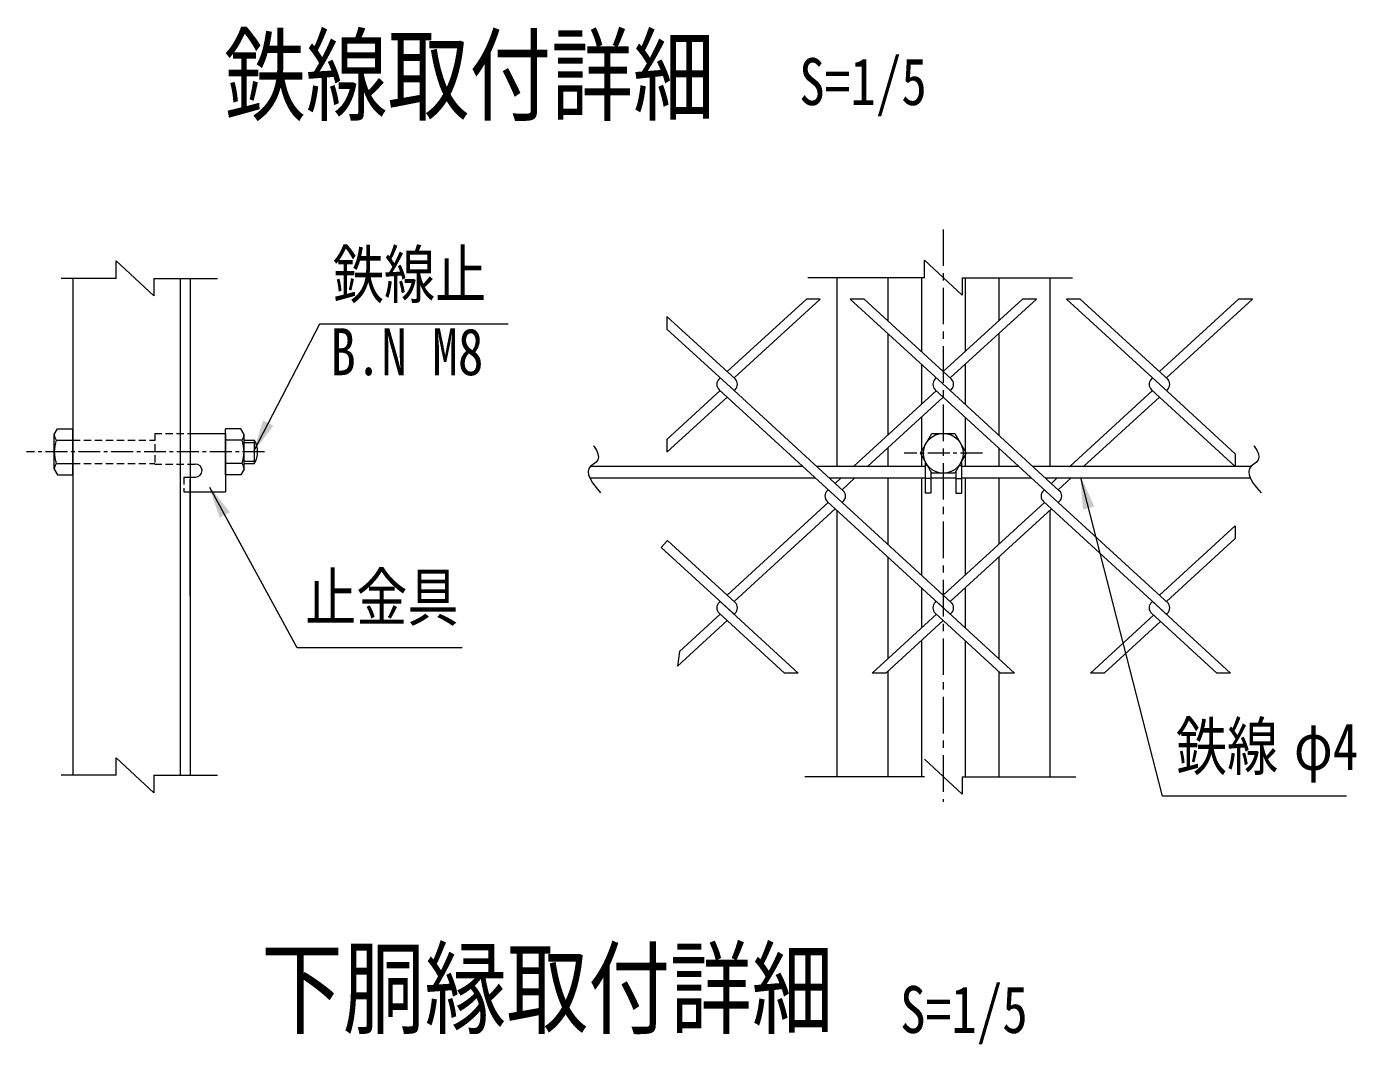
# Model space of a CAD drawing. Units: millimetres, scale not verified, with parts at other scales. Extents: x -4455 to 4455, y -3150 to 3150.
# Drawn here: x 1625 to 2991, y 424 to 1469 of the extents above; entities that cross this region are included whole.
import ezdxf
from ezdxf.enums import TextEntityAlignment as Align

# ---------------------------------------------------------------- set-up
doc = ezdxf.new("R2010")
doc.units = ezdxf.units.MM
doc.header["$LTSCALE"] = 30
for name, pattern in [('USER1', [2, 1.25, -0.25, 0.25, -0.25]), ('USER4', [1.125, 0.75, -0.125, 0.125, -0.125]), ('USER5', [0.375, 0.25, -0.125])]:
    doc.linetypes.add(name, pattern=pattern)
for name, color, linetype, lineweight in [('0-0_D-STR-TXT', 3, 'Continuous', 13), ('0-1_D-STR2', 2, 'Continuous', 13), ('0-2_D-STR1', 1, 'Continuous', 18), ('0-3_D-STR-DIM', 1, 'Continuous', 18), ('0-4_D-BMK', 2, 'USER4', 13), ('0-6_D-STR3', 3, 'Continuous', 13), ('0-C_7詳細', 3, 'Continuous', 18)]:
    doc.layers.add(name, color=color, linetype=linetype, lineweight=lineweight)
doc.layers.add('0-8_D-TTL-TXT', color=7, linetype='Continuous')
doc.styles.add('ＭＳ ゴシック', font='')
doc.styles.get('ＭＳ ゴシック').set_extended_font_data('MS Gothic')

msp = doc.modelspace()

# ---------------------------------------------------------------- linework, layer by layer
at = {"layer": '0-0_D-STR-TXT'}
for points in [[(2119.62, 1163.44), (1925.83, 1163.44), (1858.36, 1033.52)], [(2980.8, 678.84), (2791.72, 678.84), (2707.87, 1005.96)], [(2072.33, 831.32), (1902.91, 831.32), (1813.05, 995.94)]]:
    msp.add_lwpolyline(points, dxfattribs=at)
for points in [[(1857.3, 1031.48), (1867.88, 1064.85), (1878.52, 1059.33)], [(1811.95, 997.96), (1833.73, 970.55), (1823.22, 964.81)], [(2707.3, 1008.19), (2721.67, 976.25), (2710.06, 973.28)]]:
    msp.add_solid(points, dxfattribs=at)
at = {"layer": '0-1_D-STR2', "color": 3}
for p, q in [((2425.88, 1189.4), (2344.51, 1114.84)), ((2440.09, 1189.4), (2351.62, 1108.33)), ((2440.09, 1189.4), (2425.88, 1189.4)), ((2573.64, 1095.31), (2470.96, 1189.4)), ((2485.17, 1189.4), (2470.96, 1189.4)), ((2574.71, 1107.35), (2485.17, 1189.4)), ((2647.91, 1189.4), (2566.54, 1114.84)), ((2662.12, 1189.4), (2573.64, 1108.33)), ((2662.12, 1189.4), (2647.91, 1189.4)), ((2796.74, 1094.33), (2692.99, 1189.4)), ((2707.2, 1189.4), (2692.99, 1189.4)), ((2797.81, 1106.37), (2707.2, 1189.4)), ((2869.93, 1189.4), (2788.57, 1114.84)), ((2884.14, 1189.4), (2795.67, 1108.33)), ((2884.14, 1189.4), (2869.93, 1189.4)), ((2352.69, 1107.35), (2282.62, 1171.56)), ((2282.62, 1171.56), (2282.62, 1158.53)), ((2351.62, 1095.31), (2282.62, 1158.53)), ((2337.41, 1108.33), (2336.34, 1107.35)), ((2337.41, 1108.33), (2336.34, 1107.35)), ((2337.41, 1108.33), (2336.34, 1107.35)), ((2337.41, 1108.33), (2336.34, 1107.35)), ((2559.43, 1108.33), (2558.36, 1107.35)), ((2559.43, 1108.33), (2558.36, 1107.35)), ((2781.46, 1108.33), (2780.39, 1107.35)), ((2781.46, 1108.33), (2780.39, 1107.35)), ((2337.41, 1095.31), (2282.62, 1045.1)), ((2462.63, 980.56), (2336.33, 1096.29)), ((2352.69, 1096.29), (2351.62, 1095.31)), ((2463.7, 992.6), (2351.62, 1095.31)), ((2559.43, 1095.31), (2474.72, 1017.68)), ((2684.66, 980.56), (2558.36, 1096.29)), ((2685.73, 992.6), (2573.64, 1095.31)), ((2781.46, 1095.31), (2696.74, 1017.68)), ((2866.38, 1017.5), (2780.39, 1096.29)), ((2866.38, 1030.52), (2796.74, 1094.33)), ((2344.51, 1088.8), (2282.62, 1032.08)), ((2566.54, 1088.8), (2488.93, 1017.68)), ((2788.57, 1088.8), (2710.95, 1017.68)), ((2461.62, 1005.68), (2455.52, 1000.09)), ((2475.83, 1005.68), (2462.63, 993.58)), ((2683.65, 1005.68), (2677.55, 1000.09)), ((2697.86, 1005.68), (2684.66, 993.58)), ((2448.42, 993.58), (2447.35, 992.6)), ((2448.42, 993.58), (2447.35, 992.6)), ((2670.45, 993.58), (2669.38, 992.6)), ((2670.45, 993.58), (2669.38, 992.6)), ((2448.42, 980.56), (2344.51, 885.35)), ((2455.52, 974.05), (2351.62, 878.84)), ((2573.64, 865.81), (2447.35, 981.54)), ((2463.7, 981.54), (2462.63, 980.56)), ((2574.71, 877.85), (2462.63, 980.56)), ((2670.45, 980.56), (2566.54, 885.35)), ((2677.55, 974.05), (2573.64, 878.84)), ((2796.74, 864.83), (2669.38, 981.54)), ((2685.73, 981.54), (2684.66, 980.56)), ((2797.81, 876.87), (2684.66, 980.56)), ((2866.38, 956.64), (2788.57, 885.35)), ((2866.38, 956.64), (2866.38, 943.62)), ((2866.38, 943.62), (2795.67, 878.84)), ((2283.28, 941.45), (2276.75, 934.41)), ((2351.62, 865.81), (2276.75, 934.41)), ((2352.69, 877.85), (2283.28, 941.45)), ((2337.41, 878.84), (2336.34, 877.85)), ((2337.41, 878.84), (2336.34, 877.85)), ((2417.64, 805.32), (2337.41, 878.84)), ((2352.69, 877.85), (2344.51, 885.35)), ((2639.67, 805.32), (2559.43, 878.84)), ((2781.46, 878.84), (2780.39, 877.85)), ((2781.46, 878.84), (2780.39, 877.85)), ((2861.69, 805.32), (2781.46, 878.84)), ((2337.41, 865.81), (2295.44, 827.36)), ((2403.43, 805.32), (2336.34, 866.8)), ((2352.69, 866.8), (2351.62, 865.81)), ((2559.43, 865.81), (2493.41, 805.32)), ((2625.46, 805.32), (2558.36, 866.8)), ((2574.71, 866.8), (2573.64, 865.81)), ((2782.53, 864.83), (2717.58, 805.32)), ((2847.48, 805.32), (2780.39, 866.8)), ((2788.57, 859.3), (2780.39, 866.8)), ((2796.74, 866.8), (2795.67, 865.81)), ((2796.74, 866.8), (2795.67, 865.81)), ((2344.51, 859.3), (2293.41, 812.48)), ((2789.64, 858.32), (2731.79, 805.32)), ((2295.44, 827.36), (2293.41, 812.48)), ((2417.64, 805.32), (2403.43, 805.32)), ((2639.67, 805.32), (2625.46, 805.32)), ((2731.79, 805.32), (2717.58, 805.32))]:
    msp.add_line(p, q, dxfattribs=at)
at = {"layer": '0-1_D-STR2', "color": 7, "lineweight": 9}
for p, q in [((2589.04, 1122.44), (2589.04, 1081.2)), ((2574.71, 1107.35), (2566.54, 1114.84)), ((2574.71, 1096.29), (2573.64, 1095.31)), ((2204.19, 1017.68), (2422.12, 1017.68)), ((2436.33, 1017.68), (2547.79, 1017.68)), ((2585.29, 1017.68), (2644.15, 1017.68)), ((2658.36, 1017.68), (2882.57, 1017.68)), ((2203.46, 1005.68), (2435.22, 1005.68)), ((2449.43, 1005.68), (2547.79, 1005.68)), ((2553.79, 1005.68), (2579.29, 1005.68)), ((2585.29, 1005.68), (2657.25, 1005.68)), ((2671.46, 1005.68), (2881.84, 1005.68))]:
    msp.add_line(p, q, dxfattribs=at)
at = {"layer": '0-1_D-STR2', "color": 3}
msp.add_lwpolyline([(2566.54, 859.3), (2507.62, 805.32), (2493.41, 805.32)], dxfattribs=at)
for centre, start, end in [((2341.4, 1101.82), 132.5, 227.5), ((2347.62, 1101.82), 312.5, 47.5), ((2563.43, 1101.82), 132.5, 227.5), ((2569.65, 1101.82), 312.5, 47.5), ((2785.46, 1101.82), 132.5, 227.5), ((2791.68, 1101.82), 312.5, 47.5), ((2452.42, 987.07), 132.5, 227.5), ((2458.63, 987.07), 312.5, 47.5), ((2674.44, 987.07), 132.5, 227.5), ((2680.66, 987.07), 312.5, 47.5), ((2341.4, 872.33), 132.5, 227.5), ((2347.62, 872.33), 312.5, 47.5), ((2563.43, 872.33), 132.5, 227.5), ((2569.65, 872.33), 312.5, 47.5), ((2785.46, 872.33), 132.5, 227.5), ((2791.68, 872.33), 312.5, 47.5)]:
    msp.add_arc(centre, 7.5, start, end, dxfattribs=at)
at = {"layer": '0-2_D-STR1'}
for p, q in [((1672.57, 1210.51), (1672.57, 700.4)), ((1782.57, 1210.51), (1782.57, 700.4)), ((1793.07, 1210.51), (1793.07, 700.4)), ((2457.04, 1211.24), (2457.04, 1017.68)), ((2509.54, 1211.24), (2509.54, 1167.07)), ((2544.04, 1211.24), (2544.04, 1135.46)), ((2544.04, 1211.24), (2544.04, 1135.46)), ((2589.04, 1211.24), (2589.04, 1135.46)), ((2589.04, 1211.24), (2589.04, 1135.46)), ((2623.54, 1211.24), (2623.54, 1167.07)), ((2676.04, 1211.24), (2676.04, 1017.68)), ((2509.54, 1154.05), (2509.54, 1049.59)), ((2623.54, 1154.05), (2623.54, 1049.59)), ((2544.04, 1122.44), (2544.04, 1081.2)), ((2544.04, 1122.44), (2544.04, 1081.2)), ((2589.04, 1122.44), (2589.04, 1081.2)), ((2544.04, 1068.18), (2544.04, 1017.68)), ((2544.04, 1068.18), (2544.04, 1017.68)), ((2589.04, 1068.18), (2589.04, 1017.68)), ((2589.04, 1068.18), (2589.04, 1017.68)), ((2509.54, 1036.57), (2509.54, 1017.68)), ((2623.54, 1036.57), (2623.54, 1017.68)), ((2509.54, 1005.68), (2509.54, 937.58)), ((2544.04, 1005.68), (2544.04, 905.96)), ((2589.04, 1005.68), (2589.04, 905.96)), ((2623.54, 1005.68), (2623.54, 937.58)), ((2457.04, 972.66), (2457.04, 698.92)), ((2676.04, 972.66), (2676.04, 698.92)), ((2509.54, 924.56), (2509.54, 820.09)), ((2623.54, 924.56), (2623.54, 820.09)), ((2544.04, 892.94), (2544.04, 851.71)), ((2589.04, 892.94), (2589.04, 851.71)), ((2544.04, 838.69), (2544.04, 698.92)), ((2589.04, 838.69), (2589.04, 698.92)), ((2509.54, 807.07), (2509.54, 698.92)), ((2623.54, 807.07), (2623.54, 698.92))]:
    msp.add_line(p, q, dxfattribs=at)
at = {"layer": '0-3_D-STR-DIM', "color": 4, "lineweight": 13}
for p, q in [((2585.92, 1193.24), (2547.15, 1229.24)), ((2547.15, 1211.24), (2547.15, 1229.24)), ((2547.15, 1211.24), (2427.57, 1211.24)), ((2585.92, 1211.24), (2699.09, 1211.24)), ((2585.92, 1211.24), (2585.92, 1193.24)), ((2547.15, 698.92), (2424.34, 698.92)), ((2585.92, 698.92), (2702.74, 698.92))]:
    msp.add_line(p, q, dxfattribs=at)
msp.add_lwpolyline([(2585.92, 698.92), (2585.92, 680.92), (2547.15, 716.92)], dxfattribs=at)
at = {"layer": '0-4_D-BMK', "linetype": 'USER1'}
msp.add_line((2566.54, 1260.93), (2566.54, 673.16), dxfattribs=at)
at = {"layer": '0-4_D-BMK'}
for p, q in [((1869.38, 1032.51), (1624.95, 1032.51)), ((2606.84, 1031.03), (2526.19, 1031.03))]:
    msp.add_line(p, q, dxfattribs=at)
at = {"layer": '0-6_D-STR3'}
for p, q in [((1653.37, 1050.27), (1656.7, 1056.03)), ((1656.7, 1056.03), (1672.57, 1056.03)), ((1672.57, 1008.99), (1672.57, 1056.03)), ((1829.13, 1008.99), (1829.13, 1056.03)), ((1653.37, 1014.75), (1653.37, 1050.27)), ((1655.43, 1044.51), (1672.57, 1044.51)), ((1793.07, 1051.47), (1829.13, 1051.47)), ((1829.13, 1051.47), (1829.13, 991.47)), ((1846.27, 1044.51), (1829.13, 1044.51)), ((1848.33, 1014.75), (1848.33, 1050.27)), ((1848.33, 1044.51), (1858.99, 1044.51)), ((1858.99, 1020.51), (1858.99, 1044.51)), ((1653.37, 1014.75), (1656.7, 1008.99)), ((1655.43, 1020.51), (1672.57, 1020.51)), ((1793.07, 1019.97), (1798.38, 1019.97)), ((1846.27, 1020.51), (1829.13, 1020.51)), ((1848.33, 1014.75), (1845, 1008.99)), ((1848.33, 1020.51), (1858.99, 1020.51)), ((2547.79, 1022.77), (2547.79, 989.99)), ((2550.26, 1018.49), (2547.79, 1018.49)), ((2579.29, 1012.38), (2579.29, 989.99)), ((2582.82, 1018.49), (2585.29, 1018.49)), ((2585.29, 1022.77), (2585.29, 989.99)), ((1656.7, 1008.99), (1672.57, 1008.99)), ((1793.07, 1006.47), (1798.38, 1006.47)), ((1845, 1008.99), (1829.13, 1008.99)), ((2553.79, 1004.99), (2547.79, 1004.99)), ((2579.29, 1004.99), (2585.29, 1004.99)), ((1793.07, 991.47), (1829.13, 991.47)), ((2579.29, 989.99), (2585.29, 989.99))]:
    msp.add_line(p, q, dxfattribs=at)
at = {"layer": '0-6_D-STR3', "color": 1, "linetype": 'USER5'}
for p, q in [((1672.57, 1044.51), (1756.53, 1044.51)), ((1756.53, 1051.47), (1756.53, 1019.97)), ((1756.53, 1051.47), (1793.07, 1051.47)), ((1672.57, 1020.51), (1756.53, 1020.51)), ((1756.53, 1019.97), (1793.07, 1019.97)), ((1786.53, 1006.47), (1793.07, 1006.47)), ((1786.53, 1006.47), (1786.53, 991.47)), ((1786.53, 991.47), (1793.07, 991.47))]:
    msp.add_line(p, q, dxfattribs=at)
at = {"layer": '0-6_D-STR3', "color": 1}
for p, q in [((1848.33, 1042.11), (1860.2, 1042.11)), ((1848.33, 1022.91), (1860.2, 1022.91))]:
    msp.add_line(p, q, dxfattribs=at)
at = {"layer": '0-6_D-STR3'}
for points in [[(1848.33, 1050.27), (1845, 1056.03), (1829.13, 1056.03)], [(2553.79, 1012.38), (2553.79, 989.99), (2547.79, 989.99)]]:
    msp.add_lwpolyline(points, dxfattribs=at)
msp.add_lwpolyline([(2543.02, 1031.03), (2554.78, 1051.4), (2578.3, 1051.4), (2590.06, 1031.03), (2578.3, 1010.66), (2554.78, 1010.66)], close=True, dxfattribs=at)
msp.add_circle((2566.54, 1031.03), 20.4, dxfattribs=at)
for centre, radius, start, end in [((1662.46, 1050.27), 9.09, 180, 219.3382), ((1689.37, 1032.51), 36, 160.52878, 199.47122), ((1839.24, 1050.27), 9.09, 320.6618, 0), ((1812.33, 1032.51), 36, 340.52878, 19.47122), ((1838.2, 1032.51), 24, 330, 30), ((1662.46, 1014.75), 9.09, 140.6618, 180), ((1798.38, 1013.22), 6.75, 270, 90), ((1839.24, 1014.75), 9.09, 0, 39.3382)]:
    msp.add_arc(centre, radius, start, end, dxfattribs=at)
at = {"layer": '0-C_7詳細', "color": 4}
for p, q in [((1755.65, 1192.51), (1716.87, 1228.51)), ((1716.87, 1210.51), (1716.87, 1228.51)), ((1716.87, 1210.51), (1660.31, 1210.51)), ((1755.65, 1210.51), (1820.92, 1210.51)), ((1755.65, 1210.51), (1755.65, 1192.51)), ((1716.87, 700.4), (1716.87, 718.4)), ((1755.65, 682.4), (1716.87, 718.4)), ((1716.87, 700.4), (1660.31, 700.4)), ((1755.65, 700.4), (1820.92, 700.4)), ((1755.65, 700.4), (1755.65, 682.4))]:
    msp.add_line(p, q, dxfattribs=at)
at = {"layer": '0-C_7詳細'}
for p, q in [((2796.74, 1096.29), (2795.67, 1095.31)), ((2282.62, 1045.1), (2282.62, 1032.08)), ((2866.38, 1030.52), (2866.38, 1017.5)), ((2463.7, 992.6), (2455.52, 1000.09)), ((2559.43, 878.84), (2558.36, 877.85)), ((2559.43, 878.84), (2558.36, 877.85)), ((2861.69, 805.32), (2847.48, 805.32))]:
    msp.add_line(p, q, dxfattribs=at)
at = {"layer": '0-C_7詳細', "color": 7, "lineweight": 9}
msp.add_line((1793.07, 884.16), (1793.07, 1004.16), dxfattribs=at)
at = {"layer": '0-C_7詳細', "color": 4}
for points in [[(2207.26, 1038.77), (2207.57, 1038.38), (2210.24, 1034.18), (2211.8, 1030.43), (2212.27, 1027.11), (2211.65, 1024.24), (2209.93, 1021.8), (2207.11, 1019.81), (2204.28, 1017.81), (2202.53, 1015.33), (2201.85, 1012.37), (2202.24, 1008.94), (2203.71, 1005.03), (2206.25, 1000.65), (2209.86, 995.79), (2214.55, 990.46)], [(2885.64, 1038.77), (2885.96, 1038.38), (2888.62, 1034.18), (2890.18, 1030.43), (2890.66, 1027.11), (2890.03, 1024.24), (2888.31, 1021.8), (2885.49, 1019.81), (2882.66, 1017.81), (2880.91, 1015.33), (2880.23, 1012.37), (2880.62, 1008.94), (2882.09, 1005.03), (2884.63, 1000.65), (2888.24, 995.79), (2892.93, 990.46)]]:
    msp.add_lwpolyline(points, dxfattribs=at)

# ---------------------------------------------------------------- texts
at = {"layer": '0-0_D-STR-TXT', "style": 'ＭＳ ゴシック', "width": 0.8}
for s, p in [('鉄線止', (1939.47, 1176.04)), ('B.N M8', (1936.91, 1096.74)), ('止金具', (1910.95, 844.61)), ('鉄線', (2805.46, 691.47)), ('φ4', (2926.75, 691.47))]:
    msp.add_text(s, height=48.17, dxfattribs=at).set_placement(p, align=Align.BOTTOM_LEFT)
at = {"layer": '0-8_D-TTL-TXT', "style": 'ＭＳ ゴシック', "width": 0.8}
for s, p in [('鉄線取付詳細', (1827.72, 1357.62)), ('下胴縁取付詳細', (1865.8, 419.98))]:
    msp.add_text(s, height=76.98, dxfattribs=at).set_placement(p, align=Align.BOTTOM_LEFT)
at = {"layer": '0-8_D-TTL-TXT', "color": 3, "style": 'ＭＳ ゴシック', "width": 0.8}
for p in [(2418.59, 1374.11), (2522.24, 421.33)]:
    msp.add_text('S=1/5', height=48.17, dxfattribs=at).set_placement(p, align=Align.BOTTOM_LEFT)

doc.saveas('drawing.dxf')
